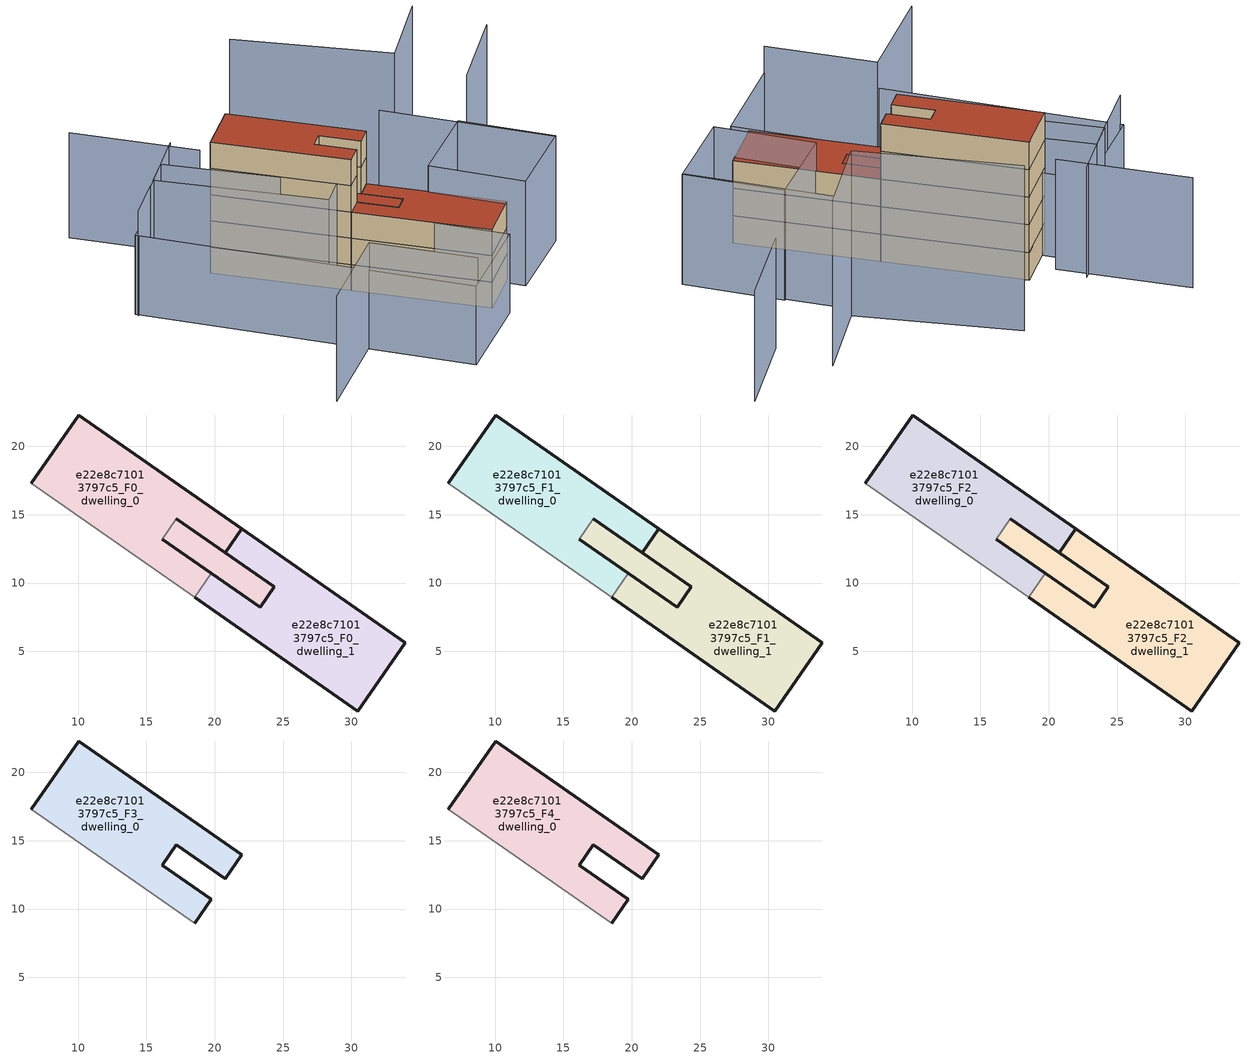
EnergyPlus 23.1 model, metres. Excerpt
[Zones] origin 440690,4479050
e22e8c71013797c5_F0_dwelling_0
 floor ground (EU_floor_Construction): 21.99,13.95 20.78,12.21 19.33,13.22 17.19,14.71 16.15,13.22 18.52,11.57 19.74,10.72 18.52,8.98 6.57,17.32 10.04,22.29 z0; 24.37,9.71 23.32,8.22 18.52,11.57 16.15,13.22 17.19,14.71 19.33,13.22 20.78,12.21 z0
 wall outside (EU_wall_Construction): 19.74,10.72 16.15,13.22 / 17.19,14.71 20.78,12.21 21.99,13.95 10.04,22.29 6.57,17.32 z0:3
 wall adiabatic (EU_wall_Construction): 6.57,17.32 18.52,8.98 z0:3
 wall to e22e8c71013797c5_F0_dwelling_1 (EU_wall_Construction): 18.52,8.98 19.74,10.72 z0:3
 wall to e22e8c71013797c5_F0_circulation (EU_wall_Construction): 16.15,13.22 17.19,14.71 z0:3
e22e8c71013797c5_F0_dwelling_1
 floor ground (EU_floor_Construction): 33.95,5.61 30.48,0.64 18.52,8.98 19.74,10.72 23.32,8.22 24.37,9.71 20.78,12.21 21.99,13.95 z0; 20.78,12.21 24.37,9.71 23.32,8.22 16.15,13.22 17.19,14.71 z0
 wall outside (EU_wall_Construction): 18.52,8.98 30.48,0.64 33.95,5.61 21.99,13.95 20.78,12.21 24.37,9.71 23.32,8.22 19.74,10.72 z0:3
e22e8c71013797c5_F0_circulation
 floor ground (EU_floor_Construction): 20.78,12.21 24.37,9.71 23.32,8.22 19.74,10.72 18.52,11.57 16.15,13.22 17.19,14.71 19.33,13.22 z0; 21.99,13.95 20.78,12.21 19.33,13.22 17.19,14.71 16.15,13.22 18.52,11.57 18.82,11.36 19.74,10.72 18.52,8.98 6.57,17.32 10.04,22.29 z0; 33.95,5.61 30.48,0.64 18.52,8.98 19.74,10.72 23.32,8.22 24.37,9.71 20.78,12.21 21.99,13.95 z0
 wall outside (EU_wall_Construction): 16.15,13.22 23.32,8.22 24.37,9.71 17.19,14.71 z0:3
e22e8c71013797c5_F1_dwelling_0
 floor outside (EU_floor_Construction): 20.78,12.21 24.37,9.71 23.32,8.22 19.74,10.72 18.52,11.57 16.15,13.22 17.19,14.71 19.33,13.22 z3
 floor to e22e8c71013797c5_F0_circulation (EU_floor_Construction): 21.99,13.95 20.78,12.21 19.33,13.22 17.19,14.71 16.15,13.22 18.52,11.57 19.74,10.72 18.52,8.98 6.57,17.32 10.04,22.29 z3
 wall outside (EU_wall_Construction): 19.74,10.72 16.15,13.22 / 17.19,14.71 20.78,12.21 21.99,13.95 10.04,22.29 6.57,17.32 z3:6
 wall adiabatic (EU_wall_Construction): 6.57,17.32 18.52,8.98 z3:6
 wall to e22e8c71013797c5_F1_dwelling_1 (EU_wall_Construction): 18.52,8.98 19.74,10.72 z3:6
 wall to e22e8c71013797c5_F1_circulation (EU_wall_Construction): 16.15,13.22 17.19,14.71 z3:6
e22e8c71013797c5_F1_dwelling_1
 floor to e22e8c71013797c5_F0_dwelling_1 (EU_floor_Construction): 33.95,5.61 30.48,0.64 18.52,8.98 19.74,10.72 23.32,8.22 24.37,9.71 20.78,12.21 21.99,13.95 z3; 20.78,12.21 24.37,9.71 23.32,8.22 16.15,13.22 17.19,14.71 z3
 wall outside (EU_wall_Construction): 18.52,8.98 30.48,0.64 33.95,5.61 21.99,13.95 20.78,12.21 24.37,9.71 23.32,8.22 19.74,10.72 z3:6
e22e8c71013797c5_F1_circulation
 floor outside (EU_floor_Construction): 21.99,13.95 20.78,12.21 19.33,13.22 17.19,14.71 16.15,13.22 18.52,11.57 18.82,11.36 19.74,10.72 18.52,8.98 6.57,17.32 10.04,22.29 z3; 33.95,5.61 30.48,0.64 18.52,8.98 19.74,10.72 23.32,8.22 24.37,9.71 20.78,12.21 21.99,13.95 z3
 floor to e22e8c71013797c5_F0_circulation (EU_floor_Construction): 20.78,12.21 24.37,9.71 23.32,8.22 19.74,10.72 18.52,11.57 16.15,13.22 17.19,14.71 19.33,13.22 z3
 wall outside (EU_wall_Construction): 16.15,13.22 23.32,8.22 24.37,9.71 17.19,14.71 z3:6
e22e8c71013797c5_F2_dwelling_0
 floor outside (EU_floor_Construction): 20.78,12.21 24.37,9.71 23.32,8.22 19.74,10.72 18.52,11.57 16.15,13.22 17.19,14.71 19.33,13.22 z6
 floor to e22e8c71013797c5_F1_circulation (EU_floor_Construction): 21.99,13.95 20.78,12.21 19.33,13.22 17.19,14.71 16.15,13.22 18.52,11.57 19.74,10.72 18.52,8.98 6.57,17.32 10.04,22.29 z6
 wall outside (EU_wall_Construction): 19.74,10.72 16.15,13.22 / 17.19,14.71 20.78,12.21 21.99,13.95 10.04,22.29 6.57,17.32 z6:9
 wall adiabatic (EU_wall_Construction): 6.57,17.32 18.52,8.98 z6:9
 wall to e22e8c71013797c5_F2_dwelling_1 (EU_wall_Construction): 18.52,8.98 19.74,10.72 z6:9
 wall to e22e8c71013797c5_F2_circulation (EU_wall_Construction): 16.15,13.22 17.19,14.71 z6:9
 roof outside (EU_floor_Construction): 23.32,8.22 24.37,9.71 20.78,12.21 19.33,13.22 17.19,14.71 16.15,13.22 18.52,11.57 19.74,10.72 z9
e22e8c71013797c5_F2_dwelling_1
 floor to e22e8c71013797c5_F1_dwelling_1 (EU_floor_Construction): 33.95,5.61 30.48,0.64 18.52,8.98 19.74,10.72 23.32,8.22 24.37,9.71 20.78,12.21 21.99,13.95 z6; 20.78,12.21 24.37,9.71 23.32,8.22 16.15,13.22 17.19,14.71 z6
 wall outside (EU_wall_Construction): 18.52,8.98 30.48,0.64 33.95,5.61 21.99,13.95 20.78,12.21 24.37,9.71 23.32,8.22 19.74,10.72 z6:9
 roof outside (EU_roof_Construction): 30.48,0.64 33.95,5.61 21.99,13.95 20.78,12.21 24.37,9.71 23.32,8.22 19.74,10.72 18.52,8.98 z9; 23.32,8.22 24.37,9.71 20.78,12.21 17.19,14.71 16.15,13.22 z9
e22e8c71013797c5_F2_circulation
 floor outside (EU_floor_Construction): 21.99,13.95 20.78,12.21 19.33,13.22 17.19,14.71 16.15,13.22 18.52,11.57 18.82,11.36 19.74,10.72 18.52,8.98 6.57,17.32 10.04,22.29 z6; 33.95,5.61 30.48,0.64 18.52,8.98 19.74,10.72 23.32,8.22 24.37,9.71 20.78,12.21 21.99,13.95 z6
 floor to e22e8c71013797c5_F1_circulation (EU_floor_Construction): 20.78,12.21 24.37,9.71 23.32,8.22 19.74,10.72 18.52,11.57 16.15,13.22 17.19,14.71 19.33,13.22 z6
 wall outside (EU_wall_Construction): 16.15,13.22 23.32,8.22 24.37,9.71 17.19,14.71 z6:9
 roof outside (EU_roof_Construction): 19.74,10.72 18.52,11.57 16.15,13.22 17.19,14.71 19.33,13.22 20.78,12.21 21.99,13.95 10.04,22.29 6.57,17.32 18.52,8.98 z9; 23.32,8.22 24.37,9.71 20.78,12.21 19.33,13.22 17.19,14.71 16.15,13.22 18.52,11.57 19.74,10.72 z9; 30.48,0.64 33.95,5.61 21.99,13.95 20.78,12.21 24.37,9.71 23.32,8.22 19.74,10.72 18.52,8.98 z9
e22e8c71013797c5_F3_dwelling_0
 floor to e22e8c71013797c5_F2_dwelling_0 (EU_floor_Construction): 21.99,13.95 20.78,12.21 19.33,13.22 17.19,14.71 16.15,13.22 18.52,11.57 19.74,10.72 18.52,8.98 6.57,17.32 10.04,22.29 z9
 wall outside (EU_wall_Construction): 18.52,8.98 19.74,10.72 16.15,13.22 17.19,14.71 20.78,12.21 21.99,13.95 10.04,22.29 6.57,17.32 z9:12
 wall adiabatic (EU_wall_Construction): 6.57,17.32 18.52,8.98 z9:12
e22e8c71013797c5_F4_dwelling_0
 floor to e22e8c71013797c5_F3_dwelling_0 (EU_floor_Construction): 21.99,13.95 20.78,12.21 17.19,14.71 16.15,13.22 19.74,10.72 18.52,8.98 6.57,17.32 10.04,22.29 z12
 wall outside (EU_wall_Construction): 18.52,8.98 19.74,10.72 16.15,13.22 17.19,14.71 20.78,12.21 21.99,13.95 10.04,22.29 6.57,17.32 z12:15
 wall adiabatic (EU_wall_Construction): 6.57,17.32 18.52,8.98 z12:15
 roof outside (EU_roof_Construction): 19.74,10.72 16.15,13.22 17.19,14.71 20.78,12.21 21.99,13.95 10.04,22.29 6.57,17.32 18.52,8.98 z15
shading: 9.19,-11.88 16.12,-2.65 / 16.12,-2.65 25.15,-9.42 / 41.23,11.48 26.65,22.69 / 37.37,26.43 42.9,35.47 / -0.37,15.92 -3.27,11.57 / 4.7,23.73 -0.32,15.88 / 6.91,21.19 -4.07,29.19 / 41.33,11.52 35.24,3.8 / 35.24,3.8 27.17,10.16 / 27.17,10.16 33.26,17.88 / 33.26,17.88 41.33,11.52 / 15.49,7.09 0.35,17.04 / 0.35,17.04 2.2,19.85 / 2.2,19.85 17.33,9.91 / 17.33,9.91 15.49,7.09 z0:12; 31.78,-0.82 24.89,-9.77 / 24.89,-9.77 -3.44,12.04 / -3.44,12.04 3.45,20.99 / 3.45,20.99 31.78,-0.82 z0:9; 33.46,31.56 28.39,22.99 / 28.39,22.99 13.97,31.53 z0:18
[Building]
EU S2 Campaign: North Axis=0; Terrain=City; Solar Distribution=FullExterior
[Site:Location]
Madrid: Latitude=40.5; Longitude=-3.5; Time Zone=1; Elevation=609
[SizingPeriod:WeatherFileDays]
AnnualSizingPeriod: Begin Month=1; Begin Day of Month=1; End Month=12; End Day of Month=31; Day of Week for Start Day=Monday; Use Weather File Daylight Saving Period=No; Use Weather File Rain and Snow Indicators=No
[MATERIAL]
EU_InternalMass_Material: Roughness=MediumRough; Thickness=0.1; Conductivity=1; Density=1800; Specific Heat=900; Thermal Absorptance=0.9; Solar Absorptance=0.7; Visible Absorptance=0.7
[MATERIAL:NOMASS] Roughness=MediumRough; Thermal Absorptance=0.9; Solar Absorptance=0.7; Visible Absorptance=0.7
Name | Thermal Resistance
EU_wall_NoMass | 0.609216
EU_roof_NoMass | 0.513268
EU_floor_NoMass | 0.568163
[CONSTRUCTION]
EU_wall_Construction: EU_wall_NoMass
EU_roof_Construction: EU_roof_NoMass
EU_floor_Construction: EU_floor_NoMass
EU_InternalMass_Construction: EU_InternalMass_Material
[ZONE] Type=1; Multiplier=1; Ceiling Height=autocalculate; Floor Area=autocalculate; Part of Total Floor Area=Yes
Name | Volume
e22e8c71013797c5_F0_dwelling_0 | 289.089
e22e8c71013797c5_F1_dwelling_0; e22e8c71013797c5_F2_dwelling_0; e22e8c71013797c5_F0_dwelling_1; e22e8c71013797c5_F1_dwelling_1; e22e8c71013797c5_F2_dwelling_1 | 289.088
e22e8c71013797c5_F3_dwelling_0; e22e8c71013797c5_F4_dwelling_0 | 241.349
e22e8c71013797c5_F0_circulation; e22e8c71013797c5_F1_circulation; e22e8c71013797c5_F2_circulation | 530.437
[INTERNALMASS] Construction=EU_InternalMass_Construction
Name | Zone or ZoneList | Surface Area
e22e8c71013797c5_F0_dwelling_0_EU_InternalMass | e22e8c71013797c5_F0_dwelling_0 | 80.4496
e22e8c71013797c5_F0_dwelling_1_EU_InternalMass | e22e8c71013797c5_F0_dwelling_1 | 80.4496
e22e8c71013797c5_F1_dwelling_0_EU_InternalMass | e22e8c71013797c5_F1_dwelling_0 | 80.4496
e22e8c71013797c5_F1_dwelling_1_EU_InternalMass | e22e8c71013797c5_F1_dwelling_1 | 80.4496
e22e8c71013797c5_F2_dwelling_0_EU_InternalMass | e22e8c71013797c5_F2_dwelling_0 | 80.4496
e22e8c71013797c5_F2_dwelling_1_EU_InternalMass | e22e8c71013797c5_F2_dwelling_1 | 80.4496
e22e8c71013797c5_F3_dwelling_0_EU_InternalMass | e22e8c71013797c5_F3_dwelling_0 | 176.367
e22e8c71013797c5_F4_dwelling_0_EU_InternalMass | e22e8c71013797c5_F4_dwelling_0 | 176.367
[OTHEREQUIPMENT] Fuel Type=Electricity; Design Level Calculation Method=Watts/Area; Power per Zone Floor Area=1; Fraction Latent=0; Fraction Radiant=0; Fraction Lost=0; Carbon Dioxide Generation Rate=0; EndUse Subcategory=EU_Step8_InternalGains
Name | Zone or ZoneList or Space or SpaceList | Schedule
EU_Step8_InternalGain_e22e8c71013797c5_F0_dwelling_0_f000 | e22e8c71013797c5_F0_dwelling_0 | EU_Step8_GainSchedule_e22e8c71013797c5_F0_dwelling_0_f000
EU_Step8_InternalGain_e22e8c71013797c5_F0_dwelling_1_f000 | e22e8c71013797c5_F0_dwelling_1 | EU_Step8_GainSchedule_e22e8c71013797c5_F0_dwelling_1_f000
EU_Step8_InternalGain_e22e8c71013797c5_F1_dwelling_0_f000 | e22e8c71013797c5_F1_dwelling_0 | EU_Step8_GainSchedule_e22e8c71013797c5_F1_dwelling_0_f000
EU_Step8_InternalGain_e22e8c71013797c5_F1_dwelling_1_f000 | e22e8c71013797c5_F1_dwelling_1 | EU_Step8_GainSchedule_e22e8c71013797c5_F1_dwelling_1_f000
EU_Step8_InternalGain_e22e8c71013797c5_F2_dwelling_0_f000 | e22e8c71013797c5_F2_dwelling_0 | EU_Step8_GainSchedule_e22e8c71013797c5_F2_dwelling_0_f000
EU_Step8_InternalGain_e22e8c71013797c5_F2_dwelling_1_f000 | e22e8c71013797c5_F2_dwelling_1 | EU_Step8_GainSchedule_e22e8c71013797c5_F2_dwelling_1_f000
EU_Step8_InternalGain_e22e8c71013797c5_F3_dwelling_0_f000 | e22e8c71013797c5_F3_dwelling_0 | EU_Step8_GainSchedule_e22e8c71013797c5_F3_dwelling_0_f000
EU_Step8_InternalGain_e22e8c71013797c5_F4_dwelling_0_f000 | e22e8c71013797c5_F4_dwelling_0 | EU_Step8_GainSchedule_e22e8c71013797c5_F4_dwelling_0_f000
[ZONEINFILTRATION:DESIGNFLOWRATE] Schedule=EU_AlwaysOn; Design Flow Rate Calculation Method=Flow/Area; Flow Rate per Floor Area=0.0005; Constant Term Coefficient=1; Temperature Term Coefficient=0; Velocity Term Coefficient=0; Velocity Squared Term Coefficient=0
Name | Zone or ZoneList or Space or SpaceList
EU_Circulation_Infiltration_e22e8c71013797c5_F0_circulation | e22e8c71013797c5_F0_circulation
EU_Circulation_Infiltration_e22e8c71013797c5_F1_circulation | e22e8c71013797c5_F1_circulation
EU_Circulation_Infiltration_e22e8c71013797c5_F2_circulation | e22e8c71013797c5_F2_circulation
[ZONEVENTILATION:DESIGNFLOWRATE] Schedule=EU_AlwaysOn; Design Flow Rate Calculation Method=AirChanges/Hour; Air Changes per Hour=0.752966; Ventilation Type=Natural; Fan Pressure Rise=0; Fan Total Efficiency=1; Constant Term Coefficient=1; Temperature Term Coefficient=0; Velocity Term Coefficient=0; Velocity Squared Term Coefficient=0; Minimum Indoor Temperature=-100; Maximum Indoor Temperature=100; Delta Temperature=-100; Minimum Outdoor Temperature=-100; Maximum Outdoor Temperature=100; Maximum Wind Speed=40
Name | Zone or ZoneList or Space or SpaceList
EU_ConstantAir_e22e8c71013797c5_F0_dwelling_0 | e22e8c71013797c5_F0_dwelling_0
EU_ConstantAir_e22e8c71013797c5_F0_dwelling_1 | e22e8c71013797c5_F0_dwelling_1
EU_ConstantAir_e22e8c71013797c5_F1_dwelling_0 | e22e8c71013797c5_F1_dwelling_0
EU_ConstantAir_e22e8c71013797c5_F1_dwelling_1 | e22e8c71013797c5_F1_dwelling_1
EU_ConstantAir_e22e8c71013797c5_F2_dwelling_0 | e22e8c71013797c5_F2_dwelling_0
EU_ConstantAir_e22e8c71013797c5_F2_dwelling_1 | e22e8c71013797c5_F2_dwelling_1
EU_ConstantAir_e22e8c71013797c5_F3_dwelling_0 | e22e8c71013797c5_F3_dwelling_0
EU_ConstantAir_e22e8c71013797c5_F4_dwelling_0 | e22e8c71013797c5_F4_dwelling_0
[HVACTEMPLATE:THERMOSTAT] Constant Heating Setpoint=20; Constant Cooling Setpoint=50
EU_HeatOnly_e22e8c71013797c5_F0_dwelling_0; EU_HeatOnly_e22e8c71013797c5_F0_dwelling_1; EU_HeatOnly_e22e8c71013797c5_F1_dwelling_0; EU_HeatOnly_e22e8c71013797c5_F1_dwelling_1; EU_HeatOnly_e22e8c71013797c5_F2_dwelling_0; EU_HeatOnly_e22e8c71013797c5_F2_dwelling_1; EU_HeatOnly_e22e8c71013797c5_F3_dwelling_0; EU_HeatOnly_e22e8c71013797c5_F4_dwelling_0
[HVACTEMPLATE:ZONE:IDEALLOADSAIRSYSTEM] System Availability Schedule=EU_AlwaysOn; Maximum Heating Supply Air Temperature=50; Minimum Cooling Supply Air Temperature=13; Maximum Heating Supply Air Humidity Ratio=0.0156; Minimum Cooling Supply Air Humidity Ratio=0.0077; Heating Limit=NoLimit; Cooling Limit=NoLimit; Heating Availability Schedule=EU_AlwaysOn; Cooling Availability Schedule=EU_CoolingOff; Dehumidification Control Type=ConstantSensibleHeatRatio; Cooling Sensible Heat Ratio=0.7; Dehumidification Setpoint=60; Humidification Control Type=None; Humidification Setpoint=30; Outdoor Air Method=None; Outdoor Air Flow Rate per Person=0.00944; Outdoor Air Flow Rate per Zone Floor Area=0; Outdoor Air Flow Rate per Zone=0; Demand Controlled Ventilation Type=None; Outdoor Air Economizer Type=NoEconomizer; Heat Recovery Type=None; Sensible Heat Recovery Effectiveness=0.7; Latent Heat Recovery Effectiveness=0.65
Name | Template Thermostat
e22e8c71013797c5_F0_dwelling_0 | EU_HeatOnly_e22e8c71013797c5_F0_dwelling_0
e22e8c71013797c5_F0_dwelling_1 | EU_HeatOnly_e22e8c71013797c5_F0_dwelling_1
e22e8c71013797c5_F1_dwelling_0 | EU_HeatOnly_e22e8c71013797c5_F1_dwelling_0
e22e8c71013797c5_F1_dwelling_1 | EU_HeatOnly_e22e8c71013797c5_F1_dwelling_1
e22e8c71013797c5_F2_dwelling_0 | EU_HeatOnly_e22e8c71013797c5_F2_dwelling_0
e22e8c71013797c5_F2_dwelling_1 | EU_HeatOnly_e22e8c71013797c5_F2_dwelling_1
e22e8c71013797c5_F3_dwelling_0 | EU_HeatOnly_e22e8c71013797c5_F3_dwelling_0
e22e8c71013797c5_F4_dwelling_0 | EU_HeatOnly_e22e8c71013797c5_F4_dwelling_0
[SIZING:ZONE] Zone Cooling Design Supply Air Temperature Input Method=SupplyAirTemperature; Zone Cooling Design Supply Air Temperature=13; Zone Heating Design Supply Air Temperature Input Method=SupplyAirTemperature; Zone Heating Design Supply Air Temperature=50; Zone Cooling Design Supply Air Humidity Ratio=0.008; Zone Heating Design Supply Air Humidity Ratio=0.008; Cooling Design Air Flow Method=DesignDay; Cooling Design Air Flow Rate=0; Cooling Minimum Air Flow per Zone Floor Area=0.000762; Cooling Minimum Air Flow=0; Cooling Minimum Air Flow Fraction=0.2; Heating Design Air Flow Method=DesignDay; Heating Design Air Flow Rate=0; Heating Maximum Air Flow per Zone Floor Area=0.002032; Heating Maximum Air Flow=0.141576; Heating Maximum Air Flow Fraction=0.3; Account for Dedicated Outdoor Air System=No; Dedicated Outdoor Air System Control Strategy=NeutralSupplyAir; Dedicated Outdoor Air Low Setpoint Temperature for Design=autosize; Dedicated Outdoor Air High Setpoint Temperature for Design=autosize; Zone Load Sizing Method=Sensible Load Only No Latent Load; Zone Latent Cooling Design Supply Air Humidity Ratio Input Method=HumidityRatioDifference; Zone Cooling Design Supply Air Humidity Ratio Difference=0.005; Zone Latent Heating Design Supply Air Humidity Ratio Input Method=HumidityRatioDifference; Zone Humidification Design Supply Air Humidity Ratio Difference=0.005
e22e8c71013797c5_F0_dwelling_0; e22e8c71013797c5_F0_dwelling_1; e22e8c71013797c5_F1_dwelling_0; e22e8c71013797c5_F1_dwelling_1; e22e8c71013797c5_F2_dwelling_0; e22e8c71013797c5_F2_dwelling_1; e22e8c71013797c5_F3_dwelling_0; e22e8c71013797c5_F4_dwelling_0
[SCHEDULE:CONSTANT]
Name | Hourly Value
EU_AlwaysOn | 1
EU_CoolingOff | 0
[SCHEDULE:FILE] Column Number=1; Rows to Skip at Top=0; Number of Hours of Data=8760; Column Separator=Comma; Interpolate to Timestep=No; Minutes per Item=60; Adjust Schedule for Daylight Savings=Yes
Name | File
EU_Step8_GainSchedule_e22e8c71013797c5_F0_dwelling_0_f000 | ../../schedules/e22e8c71013797c5/e22e8c71013797c5_F0_dwelling_0_f000_gain.csv
EU_Step8_GainSchedule_e22e8c71013797c5_F0_dwelling_1_f000 | ../../schedules/e22e8c71013797c5/e22e8c71013797c5_F0_dwelling_1_f000_gain.csv
EU_Step8_GainSchedule_e22e8c71013797c5_F1_dwelling_0_f000 | ../../schedules/e22e8c71013797c5/e22e8c71013797c5_F1_dwelling_0_f000_gain.csv
EU_Step8_GainSchedule_e22e8c71013797c5_F1_dwelling_1_f000 | ../../schedules/e22e8c71013797c5/e22e8c71013797c5_F1_dwelling_1_f000_gain.csv
EU_Step8_GainSchedule_e22e8c71013797c5_F2_dwelling_0_f000 | ../../schedules/e22e8c71013797c5/e22e8c71013797c5_F2_dwelling_0_f000_gain.csv
EU_Step8_GainSchedule_e22e8c71013797c5_F2_dwelling_1_f000 | ../../schedules/e22e8c71013797c5/e22e8c71013797c5_F2_dwelling_1_f000_gain.csv
EU_Step8_GainSchedule_e22e8c71013797c5_F3_dwelling_0_f000 | ../../schedules/e22e8c71013797c5/e22e8c71013797c5_F3_dwelling_0_f000_gain.csv
EU_Step8_GainSchedule_e22e8c71013797c5_F4_dwelling_0_f000 | ../../schedules/e22e8c71013797c5/e22e8c71013797c5_F4_dwelling_0_f000_gain.csv
